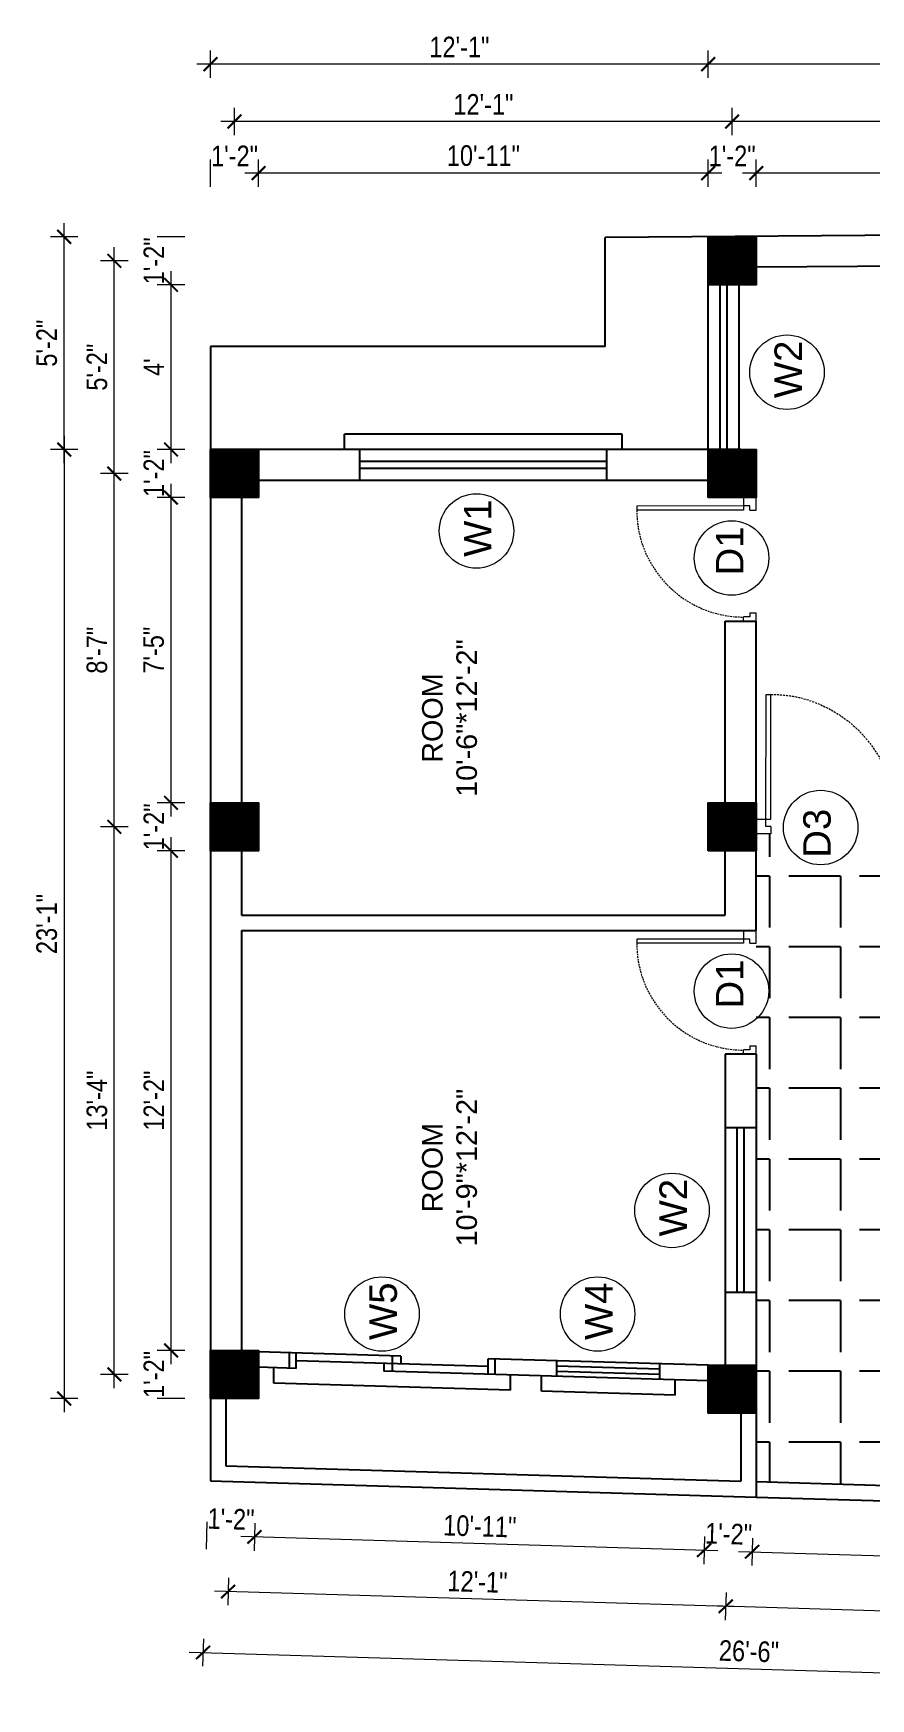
# Model space of a CAD drawing. Header units: inches. Extents: x -9985691 to 3643, y -3270716 to 4788.
# Drawn here: x -4968223.1 to -4967978.9, y -3263778.6 to -3263293.1 of the extents above; entities that cross this region are included whole.
import ezdxf

# ---------------------------------------------------------------- set-up
doc = ezdxf.new("R2010")
doc.units = ezdxf.units.IN
doc.header["$LTSCALE"] = 2
doc.header["$MEASUREMENT"] = 0
doc.header["$PDMODE"] = 34
doc.linetypes.add('HIDDEN', pattern=[0.375, 0.25, -0.125])
doc.layers.get('0').update_dxf_attribs({"linetype": 'CONTINUOUS'})
doc.layers.get('DEFPOINTS').update_dxf_attribs({"color": 141, "linetype": 'CONTINUOUS'})
doc.layers.add('A-Hatch', color=7, linetype='CONTINUOUS')
for name, color, linetype, lineweight in [('Annotate-Lite.w', 177, 'CONTINUOUS', 9), ('DIM 1-100', 4, 'CONTINUOUS', 13), ('Door-Window.w', 4, 'CONTINUOUS', 15), ('TEXT', 181, 'CONTINUOUS', 25)]:
    doc.layers.add(name, color=color, linetype=linetype, lineweight=lineweight)
doc.styles.add('arial.', font='arial.ttf')
doc.styles.add('gaurav', font='arial.ttf')
doc.styles.get("Standard").update_dxf_attribs({"font": 'ARIALN.TTF'})
doc.dimstyles.new('1 by 96', dxfattribs={"dimtxt": 6, "dimasz": 4, "dimexe": 4, "dimexo": 4, "dimgap": 2, "dimtad": 1, "dimdec": 0, "dimzin": 0, "dimdsep": 46, "dimlunit": 4, "dimtxsty": 'Standard', "dimblk": 'ARCHTICK', "dimcen": 0, "dimdle": 4, "dimadec": 0, "dimazin": 0, "dimtfac": 1, "dimtdec": 0, "dimtix": 1, "dimtofl": 0, "dimtmove": 1, "dimatfit": 3, "dimldrblk": 'ARCHTICK', "dimfxl": 4, "dimfxlon": 1, "dimtolj": 1, "dimtzin": 0, "dimlwd": -1, "dimlwe": -1, "dimarcsym": 0})

# ---------------------------------------------------------------- blocks, each defined once
blk = doc.blocks.new('3-0')
at = {"ltscale": 3}
for p, q in [((11063.05, 10097.68), (11065.97, 10099.9)), ((11065.25, 10097.81), (11066.71, 10098.92)), ((11065.97, 10099.9), (11066.71, 10098.92)), ((11063.05, 10097.68), (11064.53, 10095.73)), ((11065.99, 10096.84), (11064.53, 10095.73)), ((11065.99, 10096.84), (11065.25, 10097.81)), ((11085.5, 10074.13), (11110.32, 10092.96)), ((11086.24, 10073.15), (11111.05, 10091.97)), ((11111.05, 10091.97), (11110.32, 10092.96)), ((11086.24, 10073.15), (11085.5, 10074.13)), ((11084.04, 10073.02), (11082.57, 10071.91)), ((11082.57, 10071.91), (11084.79, 10068.98)), ((11084.04, 10073.02), (11084.78, 10072.04)), ((11084.78, 10072.04), (11086.24, 10073.15)), ((11084.79, 10068.98), (11087.72, 10071.2)), ((11087.72, 10071.2), (11086.24, 10073.15))]:
    blk.add_line(p, q, dxfattribs=at)
at = {"layer": 'Door-Window.w', "color": 9, "linetype": 'HIDDEN', "lineweight": 18}
blk.add_arc((11085.5, 10074.13), 31.16, 37.1906, 127.1465, dxfattribs=at)
blk = doc.blocks.new('*D880')
at = {"layer": 'DEFPOINTS', "color": 0, "ltscale": 0.5, "transparency": 16777216}
for p in [(-4968182.96, -3263677.12), (-4968171.43, -3263677.12), (-4968171.43, -3263691.12)]:
    blk.add_point(p, dxfattribs=at)
at = {"layer": 'DIM 1-100', "color": 0, "ltscale": 0.5, "transparency": 16777216}
for p, q in [((-4968178.96, -3263677.12), (-4968186.96, -3263677.12)), ((-4968178.96, -3263691.12), (-4968186.96, -3263691.12))]:
    blk.add_line(p, q, dxfattribs=at)
at = {"layer": 'DIM 1-100', "color": 0, "ltscale": 0.5, "transparency": 16777216, "insert": (-4968187.97, -3263684.12), "char_height": 6, "attachment_point": 5, "rotation": 90}
blk.add_mtext('\\A1;1\'-2"', dxfattribs=at)
blk = doc.blocks.new('_ArchTick')
at = {"color": 0, "linetype": 'ByBlock', "const_width": 0.15}
blk.add_lwpolyline([(-0.5, -0.5), (0.5, 0.5)], dxfattribs=at)
blk = doc.blocks.new('*D881')
at = {"layer": 'DEFPOINTS', "color": 0, "ltscale": 0.5, "transparency": 16777216}
for p in [(-4968182.96, -3263531.48), (-4968171.43, -3263531.48), (-4968171.43, -3263677.12)]:
    blk.add_point(p, dxfattribs=at)
at = {"layer": 'DIM 1-100', "color": 0, "ltscale": 0.5, "transparency": 16777216}
for p, q in [((-4968178.96, -3263531.48), (-4968186.96, -3263531.48)), ((-4968182.96, -3263681.12), (-4968182.96, -3263527.48)), ((-4968178.96, -3263677.12), (-4968186.96, -3263677.12))]:
    blk.add_line(p, q, dxfattribs=at)
at = {"layer": 'DIM 1-100', "color": 0, "ltscale": 0.5, "transparency": 16777216, "xscale": 4, "yscale": 4, "zscale": 4}
for p, rotation in [((-4968182.96, -3263531.48), 90), ((-4968182.96, -3263677.12), 270)]:
    blk.add_blockref('_ArchTick', p, dxfattribs=dict(at, rotation=rotation))
at = {"layer": 'DIM 1-100', "color": 0, "ltscale": 0.5, "transparency": 16777216, "insert": (-4968187.97, -3263604.3), "char_height": 6, "attachment_point": 5, "rotation": 90}
blk.add_mtext('\\A1;12\'-2"', dxfattribs=at)
blk = doc.blocks.new('*D882')
at = {"layer": 'DEFPOINTS', "color": 0, "ltscale": 0.5, "transparency": 16777216}
for p in [(-4968182.96, -3263517.48), (-4968171.43, -3263517.48), (-4968171.43, -3263531.48)]:
    blk.add_point(p, dxfattribs=at)
at = {"layer": 'DIM 1-100', "color": 0, "ltscale": 0.5, "transparency": 16777216}
for p, q in [((-4968178.96, -3263517.48), (-4968186.96, -3263517.48)), ((-4968178.96, -3263531.48), (-4968186.96, -3263531.48))]:
    blk.add_line(p, q, dxfattribs=at)
at = {"layer": 'DIM 1-100', "color": 0, "ltscale": 0.5, "transparency": 16777216, "insert": (-4968187.97, -3263524.48), "char_height": 6, "attachment_point": 5, "rotation": 90}
blk.add_mtext('\\A1;1\'-2"', dxfattribs=at)
blk = doc.blocks.new('*D883')
at = {"layer": 'DEFPOINTS', "color": 0, "ltscale": 0.5, "transparency": 16777216}
for p in [(-4968182.96, -3263428.48), (-4968171.43, -3263428.48), (-4968171.43, -3263517.48)]:
    blk.add_point(p, dxfattribs=at)
at = {"layer": 'DIM 1-100', "color": 0, "ltscale": 0.5, "transparency": 16777216}
for p, q in [((-4968182.96, -3263521.48), (-4968182.96, -3263424.48)), ((-4968178.96, -3263428.48), (-4968186.96, -3263428.48)), ((-4968178.96, -3263517.48), (-4968186.96, -3263517.48))]:
    blk.add_line(p, q, dxfattribs=at)
at = {"layer": 'DIM 1-100', "color": 0, "ltscale": 0.5, "transparency": 16777216, "xscale": 4, "yscale": 4, "zscale": 4}
for p, rotation in [((-4968182.96, -3263428.48), 90), ((-4968182.96, -3263517.48), 270)]:
    blk.add_blockref('_ArchTick', p, dxfattribs=dict(at, rotation=rotation))
at = {"layer": 'DIM 1-100', "color": 0, "ltscale": 0.5, "transparency": 16777216, "insert": (-4968188.01, -3263472.98), "char_height": 6, "attachment_point": 5, "rotation": 90}
blk.add_mtext('\\A1;7\'-5"', dxfattribs=at)
blk = doc.blocks.new('*D884')
at = {"layer": 'DEFPOINTS', "color": 0, "ltscale": 0.5, "transparency": 16777216}
for p in [(-4968182.96, -3263414.48), (-4968171.43, -3263414.48), (-4968171.43, -3263428.48)]:
    blk.add_point(p, dxfattribs=at)
at = {"layer": 'DIM 1-100', "color": 0, "ltscale": 0.5, "transparency": 16777216}
for p, q in [((-4968178.96, -3263414.48), (-4968186.96, -3263414.48)), ((-4968178.96, -3263428.48), (-4968186.96, -3263428.48))]:
    blk.add_line(p, q, dxfattribs=at)
at = {"layer": 'DIM 1-100', "color": 0, "ltscale": 0.5, "transparency": 16777216, "insert": (-4968187.97, -3263421.48), "char_height": 6, "attachment_point": 5, "rotation": 90}
blk.add_mtext('\\A1;1\'-2"', dxfattribs=at)
blk = doc.blocks.new('*D885')
at = {"layer": 'DEFPOINTS', "color": 0, "ltscale": 0.5, "transparency": 16777216}
for p in [(-4968182.96, -3263366.46), (-4968026.3, -3263366.46), (-4968171.43, -3263414.48)]:
    blk.add_point(p, dxfattribs=at)
at = {"layer": 'DIM 1-100', "color": 0, "ltscale": 0.5, "transparency": 16777216}
for p, q in [((-4968178.96, -3263366.46), (-4968186.96, -3263366.46)), ((-4968182.96, -3263418.48), (-4968182.96, -3263362.46)), ((-4968178.96, -3263414.48), (-4968186.96, -3263414.48))]:
    blk.add_line(p, q, dxfattribs=at)
at = {"layer": 'DIM 1-100', "color": 0, "ltscale": 0.5, "transparency": 16777216, "xscale": 4, "yscale": 4, "zscale": 4}
for p, rotation in [((-4968182.96, -3263366.46), 90), ((-4968182.96, -3263414.48), 270)]:
    blk.add_blockref('_ArchTick', p, dxfattribs=dict(at, rotation=rotation))
at = {"layer": 'DIM 1-100', "color": 0, "ltscale": 0.5, "transparency": 16777216, "insert": (-4968187.96, -3263390.47), "char_height": 6, "attachment_point": 5, "rotation": 90}
blk.add_mtext("\\A1;4'", dxfattribs=at)
blk = doc.blocks.new('*D886')
at = {"layer": 'DEFPOINTS', "color": 0, "ltscale": 0.5, "transparency": 16777216}
for p in [(-4968182.96, -3263352.46), (-4968026.3, -3263352.46), (-4968026.3, -3263366.46)]:
    blk.add_point(p, dxfattribs=at)
at = {"layer": 'DIM 1-100', "color": 0, "ltscale": 0.5, "transparency": 16777216}
for p, q in [((-4968178.96, -3263352.46), (-4968186.96, -3263352.46)), ((-4968178.96, -3263366.46), (-4968186.96, -3263366.46))]:
    blk.add_line(p, q, dxfattribs=at)
at = {"layer": 'DIM 1-100', "color": 0, "ltscale": 0.5, "transparency": 16777216, "insert": (-4968187.97, -3263359.46), "char_height": 6, "attachment_point": 5, "rotation": 90}
blk.add_mtext('\\A1;1\'-2"', dxfattribs=at)
blk = doc.blocks.new('*D887')
at = {"layer": 'DEFPOINTS', "color": 0, "ltscale": 0.5, "transparency": 16777216}
for p in [(-4968199.49, -3263524.48), (-4968164.43, -3263524.48), (-4968164.43, -3263684.12)]:
    blk.add_point(p, dxfattribs=at)
at = {"layer": 'DIM 1-100', "color": 0, "ltscale": 0.5, "transparency": 16777216}
for p, q in [((-4968199.49, -3263688.12), (-4968199.49, -3263520.48)), ((-4968195.49, -3263524.48), (-4968203.49, -3263524.48)), ((-4968195.49, -3263684.12), (-4968203.49, -3263684.12))]:
    blk.add_line(p, q, dxfattribs=at)
at = {"layer": 'DIM 1-100', "color": 0, "ltscale": 0.5, "transparency": 16777216, "xscale": 4, "yscale": 4, "zscale": 4}
for p, rotation in [((-4968199.49, -3263524.48), 90), ((-4968199.49, -3263684.12), 270)]:
    blk.add_blockref('_ArchTick', p, dxfattribs=dict(at, rotation=rotation))
at = {"layer": 'DIM 1-100', "color": 0, "ltscale": 0.5, "transparency": 16777216, "insert": (-4968204.55, -3263604.3), "char_height": 6, "attachment_point": 5, "rotation": 90}
blk.add_mtext('\\A1;13\'-4"', dxfattribs=at)
blk = doc.blocks.new('*D888')
at = {"layer": 'DEFPOINTS', "color": 0, "ltscale": 0.5, "transparency": 16777216}
for p in [(-4968199.49, -3263421.48), (-4968164.43, -3263421.48), (-4968164.43, -3263524.48)]:
    blk.add_point(p, dxfattribs=at)
at = {"layer": 'DIM 1-100', "color": 0, "ltscale": 0.5, "transparency": 16777216}
for p, q in [((-4968199.49, -3263528.48), (-4968199.49, -3263417.48)), ((-4968195.49, -3263421.48), (-4968203.49, -3263421.48)), ((-4968195.49, -3263524.48), (-4968203.49, -3263524.48))]:
    blk.add_line(p, q, dxfattribs=at)
at = {"layer": 'DIM 1-100', "color": 0, "ltscale": 0.5, "transparency": 16777216, "xscale": 4, "yscale": 4, "zscale": 4}
for p, rotation in [((-4968199.49, -3263421.48), 90), ((-4968199.49, -3263524.48), 270)]:
    blk.add_blockref('_ArchTick', p, dxfattribs=dict(at, rotation=rotation))
at = {"layer": 'DIM 1-100', "color": 0, "ltscale": 0.5, "transparency": 16777216, "insert": (-4968204.55, -3263472.98), "char_height": 6, "attachment_point": 5, "rotation": 90}
blk.add_mtext('\\A1;8\'-7"', dxfattribs=at)
blk = doc.blocks.new('*D889')
at = {"layer": 'DEFPOINTS', "color": 0, "ltscale": 0.5, "transparency": 16777216}
for p in [(-4968199.49, -3263359.46), (-4968019.3, -3263359.46), (-4968164.43, -3263421.48)]:
    blk.add_point(p, dxfattribs=at)
at = {"layer": 'DIM 1-100', "color": 0, "ltscale": 0.5, "transparency": 16777216}
for p, q in [((-4968199.49, -3263425.48), (-4968199.49, -3263355.46)), ((-4968195.49, -3263359.46), (-4968203.49, -3263359.46)), ((-4968195.49, -3263421.48), (-4968203.49, -3263421.48))]:
    blk.add_line(p, q, dxfattribs=at)
at = {"layer": 'DIM 1-100', "color": 0, "ltscale": 0.5, "transparency": 16777216, "xscale": 4, "yscale": 4, "zscale": 4}
for p, rotation in [((-4968199.49, -3263359.46), 90), ((-4968199.49, -3263421.48), 270)]:
    blk.add_blockref('_ArchTick', p, dxfattribs=dict(at, rotation=rotation))
at = {"layer": 'DIM 1-100', "color": 0, "ltscale": 0.5, "transparency": 16777216, "insert": (-4968204.55, -3263390.47), "char_height": 6, "attachment_point": 5, "rotation": 90}
blk.add_mtext('\\A1;5\'-2"', dxfattribs=at)
blk = doc.blocks.new('*D890')
at = {"layer": 'DEFPOINTS', "color": 0, "ltscale": 0.5, "transparency": 16777216}
for p in [(-4968171.43, -3263414.48), (-4968214.12, -3263691.12), (-4968171.43, -3263691.12)]:
    blk.add_point(p, dxfattribs=at)
at = {"layer": 'DIM 1-100', "color": 0, "ltscale": 0.5, "transparency": 16777216}
for p, q in [((-4968210.12, -3263414.48), (-4968218.12, -3263414.48)), ((-4968214.12, -3263410.48), (-4968214.12, -3263695.12)), ((-4968210.12, -3263691.12), (-4968218.12, -3263691.12))]:
    blk.add_line(p, q, dxfattribs=at)
at = {"layer": 'DIM 1-100', "color": 0, "ltscale": 0.5, "transparency": 16777216, "xscale": 4, "yscale": 4, "zscale": 4}
for p, rotation in [((-4968214.12, -3263414.48), 90), ((-4968214.12, -3263691.12), 270)]:
    blk.add_blockref('_ArchTick', p, dxfattribs=dict(at, rotation=rotation))
at = {"layer": 'DIM 1-100', "color": 0, "ltscale": 0.5, "transparency": 16777216, "insert": (-4968219.19, -3263552.8), "char_height": 6, "attachment_point": 5, "rotation": 90}
blk.add_mtext('\\A1;23\'-1"', dxfattribs=at)
blk = doc.blocks.new('*D891')
at = {"layer": 'DEFPOINTS', "color": 0, "ltscale": 0.5, "transparency": 16777216}
for p in [(-4968214.12, -3263352.46), (-4968026.3, -3263352.46), (-4968171.43, -3263414.48)]:
    blk.add_point(p, dxfattribs=at)
at = {"layer": 'DIM 1-100', "color": 0, "ltscale": 0.5, "transparency": 16777216}
for p, q in [((-4968214.12, -3263418.48), (-4968214.12, -3263348.46)), ((-4968210.12, -3263352.46), (-4968218.12, -3263352.46)), ((-4968210.12, -3263414.48), (-4968218.12, -3263414.48))]:
    blk.add_line(p, q, dxfattribs=at)
at = {"layer": 'DIM 1-100', "color": 0, "ltscale": 0.5, "transparency": 16777216, "xscale": 4, "yscale": 4, "zscale": 4}
for p, rotation in [((-4968214.12, -3263352.46), 90), ((-4968214.12, -3263414.48), 270)]:
    blk.add_blockref('_ArchTick', p, dxfattribs=dict(at, rotation=rotation))
at = {"layer": 'DIM 1-100', "color": 0, "ltscale": 0.5, "transparency": 16777216, "insert": (-4968219.19, -3263383.47), "char_height": 6, "attachment_point": 5, "rotation": 90}
blk.add_mtext('\\A1;5\'-2"', dxfattribs=at)
blk = doc.blocks.new('*D892')
at = {"layer": 'DEFPOINTS', "color": 0, "ltscale": 0.5, "transparency": 16777216}
for p in [(-4968026.3, -3263695.44), (-4968012.3, -3263695.86), (-4968027.49, -3263735.4)]:
    blk.add_point(p, dxfattribs=at)
at = {"layer": 'DIM 1-100', "color": 0, "ltscale": 0.5, "transparency": 16777216}
for p, q in [((-4968027.37, -3263731.4), (-4968027.61, -3263739.4)), ((-4968013.37, -3263731.82), (-4968013.61, -3263739.81))]:
    blk.add_line(p, q, dxfattribs=at)
at = {"layer": 'DIM 1-100', "color": 0, "ltscale": 0.5, "transparency": 16777216, "insert": (-4968020.34, -3263730.6), "char_height": 6, "attachment_point": 5, "rotation": 358.2969}
blk.add_mtext('\\A1;1\'-2"', dxfattribs=at)
blk = doc.blocks.new('*D893')
at = {"layer": 'DEFPOINTS', "color": 0, "ltscale": 0.5, "transparency": 16777216}
for p in [(-4968012.3, -3263695.86), (-4967867.3, -3263700.17), (-4967868.49, -3263740.13)]:
    blk.add_point(p, dxfattribs=at)
at = {"layer": 'DIM 1-100', "color": 0, "ltscale": 0.5, "transparency": 16777216}
for p, q in [((-4968013.37, -3263731.82), (-4968013.61, -3263739.81)), ((-4968017.48, -3263735.7), (-4967864.49, -3263740.24)), ((-4967868.37, -3263736.13), (-4967868.61, -3263744.12))]:
    blk.add_line(p, q, dxfattribs=at)
at = {"layer": 'DIM 1-100', "color": 0, "ltscale": 0.5, "transparency": 16777216, "xscale": 4, "yscale": 4, "zscale": 4}
for p, rotation in [((-4968013.49, -3263735.81), 178.2968649636043), ((-4967868.49, -3263740.13), 358.2968649636043)]:
    blk.add_blockref('_ArchTick', p, dxfattribs=dict(at, rotation=rotation))
at = {"layer": 'DIM 1-100', "color": 0, "ltscale": 0.5, "transparency": 16777216, "insert": (-4967940.84, -3263732.96), "char_height": 6, "attachment_point": 5, "rotation": 358.2969}
blk.add_mtext('\\A1;12\'-1"', dxfattribs=at)
blk = doc.blocks.new('*D895')
at = {"layer": 'DEFPOINTS', "color": 0, "ltscale": 0.5, "transparency": 16777216}
for p in [(-4968157.43, -3263691.12), (-4968026.3, -3263695.44), (-4968158.63, -3263731.5)]:
    blk.add_point(p, dxfattribs=at)
at = {"layer": 'DIM 1-100', "color": 0, "ltscale": 0.5, "transparency": 16777216}
for p, q in [((-4968158.51, -3263727.5), (-4968158.74, -3263735.5)), ((-4968023.49, -3263735.52), (-4968162.62, -3263731.38)), ((-4968027.37, -3263731.4), (-4968027.61, -3263739.4))]:
    blk.add_line(p, q, dxfattribs=at)
at = {"layer": 'DIM 1-100', "color": 0, "ltscale": 0.5, "transparency": 16777216, "xscale": 4, "yscale": 4, "zscale": 4}
for p, rotation in [((-4968158.63, -3263731.5), 178.2968649636043), ((-4968027.49, -3263735.4), 358.2968649636043)]:
    blk.add_blockref('_ArchTick', p, dxfattribs=dict(at, rotation=rotation))
at = {"layer": 'DIM 1-100', "color": 0, "ltscale": 0.5, "transparency": 16777216, "insert": (-4968092.91, -3263728.39), "char_height": 6, "attachment_point": 5, "rotation": 358.2969}
blk.add_mtext('\\A1;10\'-11"', dxfattribs=at)
blk = doc.blocks.new('*D896')
at = {"layer": 'DEFPOINTS', "color": 0, "ltscale": 0.5, "transparency": 16777216}
for p in [(-4968171.43, -3263691.12), (-4968157.43, -3263691.12), (-4968172.61, -3263731.08)]:
    blk.add_point(p, dxfattribs=at)
at = {"layer": 'DIM 1-100', "color": 0, "ltscale": 0.5, "transparency": 16777216}
for p, q in [((-4968172.49, -3263727.08), (-4968172.73, -3263735.08)), ((-4968158.51, -3263727.5), (-4968158.74, -3263735.5))]:
    blk.add_line(p, q, dxfattribs=at)
at = {"layer": 'DIM 1-100', "color": 0, "ltscale": 0.5, "transparency": 16777216, "insert": (-4968165.47, -3263726.28), "char_height": 6, "attachment_point": 5, "rotation": 358.2969}
blk.add_mtext('\\A1;1\'-2"', dxfattribs=at)
blk = doc.blocks.new('*D897')
at = {"layer": 'DEFPOINTS', "color": 0, "ltscale": 0.5, "transparency": 16777216}
for p in [(-4968019.3, -3263688.44), (-4967860.3, -3263693.17), (-4968021.18, -3263751.72)]:
    blk.add_point(p, dxfattribs=at)
at = {"layer": 'DIM 1-100', "color": 0, "ltscale": 0.5, "transparency": 16777216}
for p, q in [((-4968021.06, -3263747.73), (-4968021.3, -3263755.72)), ((-4967858.18, -3263756.57), (-4968025.18, -3263751.6)), ((-4967862.06, -3263752.45), (-4967862.3, -3263760.45))]:
    blk.add_line(p, q, dxfattribs=at)
at = {"layer": 'DIM 1-100', "color": 0, "ltscale": 0.5, "transparency": 16777216, "xscale": 4, "yscale": 4, "zscale": 4}
for p, rotation in [((-4968021.18, -3263751.72), 178.2968649667786), ((-4967862.18, -3263756.45), 358.2968649667786)]:
    blk.add_blockref('_ArchTick', p, dxfattribs=dict(at, rotation=rotation))
at = {"layer": 'DIM 1-100', "color": 0, "ltscale": 0.5, "transparency": 16777216, "insert": (-4967941.53, -3263749.03), "char_height": 6, "attachment_point": 5, "rotation": 358.2969}
blk.add_mtext('\\A1;13\'-3"', dxfattribs=at)
blk = doc.blocks.new('*D898')
at = {"layer": 'DEFPOINTS', "color": 0, "ltscale": 0.5, "transparency": 16777216}
for p in [(-4968164.43, -3263684.12), (-4968019.3, -3263688.44), (-4968166.31, -3263747.41)]:
    blk.add_point(p, dxfattribs=at)
at = {"layer": 'DIM 1-100', "color": 0, "ltscale": 0.5, "transparency": 16777216}
for p, q in [((-4968166.19, -3263743.41), (-4968166.43, -3263751.41)), ((-4968017.18, -3263751.84), (-4968170.31, -3263747.29)), ((-4968021.06, -3263747.73), (-4968021.3, -3263755.72))]:
    blk.add_line(p, q, dxfattribs=at)
at = {"layer": 'DIM 1-100', "color": 0, "ltscale": 0.5, "transparency": 16777216, "xscale": 4, "yscale": 4, "zscale": 4}
for p, rotation in [((-4968166.31, -3263747.41), 178.2968649636043), ((-4968021.18, -3263751.72), 358.2968649636043)]:
    blk.add_blockref('_ArchTick', p, dxfattribs=dict(at, rotation=rotation))
at = {"layer": 'DIM 1-100', "color": 0, "ltscale": 0.5, "transparency": 16777216, "insert": (-4968093.59, -3263744.56), "char_height": 6, "attachment_point": 5, "rotation": 358.2969}
blk.add_mtext('\\A1;12\'-1"', dxfattribs=at)
blk = doc.blocks.new('*D899')
at = {"layer": 'DEFPOINTS', "color": 0, "ltscale": 0.5, "transparency": 16777216}
for p in [(-4968171.43, -3263691.12), (-4967853.3, -3263700.58), (-4967855.5, -3263774.65)]:
    blk.add_point(p, dxfattribs=at)
at = {"layer": 'DIM 1-100', "color": 0, "ltscale": 0.5, "transparency": 16777216}
for p, q in [((-4968173.51, -3263761.19), (-4968173.75, -3263769.19)), ((-4968177.63, -3263765.07), (-4967851.5, -3263774.77)), ((-4967855.38, -3263770.65), (-4967855.62, -3263778.65))]:
    blk.add_line(p, q, dxfattribs=at)
at = {"layer": 'DIM 1-100', "color": 0, "ltscale": 0.5, "transparency": 16777216, "xscale": 4, "yscale": 4, "zscale": 4}
for p, rotation in [((-4968173.63, -3263765.19), 178.2968649667986), ((-4967855.5, -3263774.65), 358.2968649667986)]:
    blk.add_blockref('_ArchTick', p, dxfattribs=dict(at, rotation=rotation))
at = {"layer": 'DIM 1-100', "color": 0, "ltscale": 0.5, "transparency": 16777216, "insert": (-4968014.41, -3263764.86), "char_height": 6, "attachment_point": 5, "rotation": 358.2969}
blk.add_mtext('\\A1;26\'-6"', dxfattribs=at)
blk = doc.blocks.new('*D909')
at = {"layer": 'DEFPOINTS', "color": 0, "ltscale": 0.5, "transparency": 16777216}
for p in [(-4968012.3, -3263333.89), (-4967867.3, -3263351.23), (-4968012.3, -3263352.46)]:
    blk.add_point(p, dxfattribs=at)
at = {"layer": 'DIM 1-100', "color": 0, "ltscale": 0.5, "transparency": 16777216}
for p, q in [((-4968012.3, -3263337.89), (-4968012.3, -3263329.89)), ((-4967867.3, -3263337.89), (-4967867.3, -3263329.89)), ((-4967863.3, -3263333.89), (-4968016.3, -3263333.89))]:
    blk.add_line(p, q, dxfattribs=at)
at = {"layer": 'DIM 1-100', "color": 0, "ltscale": 0.5, "transparency": 16777216, "xscale": 4, "yscale": 4, "zscale": 4, "rotation": 180}
blk.add_blockref('_ArchTick', (-4968012.3, -3263333.89), dxfattribs=at)
at = {"layer": 'DIM 1-100', "color": 0, "ltscale": 0.5, "transparency": 16777216, "xscale": 4, "yscale": 4, "zscale": 4}
blk.add_blockref('_ArchTick', (-4967867.3, -3263333.89), dxfattribs=at)
at = {"layer": 'DIM 1-100', "color": 0, "ltscale": 0.5, "transparency": 16777216, "insert": (-4967939.8, -3263328.87), "char_height": 6, "attachment_point": 5}
blk.add_mtext('\\A1;12\'-1"', dxfattribs=at)
blk = doc.blocks.new('*D910')
at = {"layer": 'DEFPOINTS', "color": 0, "ltscale": 0.5, "transparency": 16777216}
for p in [(-4968026.3, -3263333.89), (-4968026.3, -3263352.46), (-4968012.3, -3263352.46)]:
    blk.add_point(p, dxfattribs=at)
at = {"layer": 'DIM 1-100', "color": 0, "ltscale": 0.5, "transparency": 16777216}
for p, q in [((-4968026.3, -3263337.89), (-4968026.3, -3263329.89)), ((-4968012.3, -3263337.89), (-4968012.3, -3263329.89))]:
    blk.add_line(p, q, dxfattribs=at)
at = {"layer": 'DIM 1-100', "color": 0, "ltscale": 0.5, "transparency": 16777216, "insert": (-4968019.3, -3263328.87), "char_height": 6, "attachment_point": 5}
blk.add_mtext('\\A1;1\'-2"', dxfattribs=at)
blk = doc.blocks.new('*D911')
at = {"layer": 'DEFPOINTS', "color": 0, "ltscale": 0.5, "transparency": 16777216}
for p in [(-4968157.43, -3263333.89), (-4968026.3, -3263352.46), (-4968157.43, -3263414.48)]:
    blk.add_point(p, dxfattribs=at)
at = {"layer": 'DIM 1-100', "color": 0, "ltscale": 0.5, "transparency": 16777216}
for p, q in [((-4968157.43, -3263337.89), (-4968157.43, -3263329.89)), ((-4968026.3, -3263337.89), (-4968026.3, -3263329.89)), ((-4968022.3, -3263333.89), (-4968161.43, -3263333.89))]:
    blk.add_line(p, q, dxfattribs=at)
at = {"layer": 'DIM 1-100', "color": 0, "ltscale": 0.5, "transparency": 16777216, "xscale": 4, "yscale": 4, "zscale": 4, "rotation": 180}
blk.add_blockref('_ArchTick', (-4968157.43, -3263333.89), dxfattribs=at)
at = {"layer": 'DIM 1-100', "color": 0, "ltscale": 0.5, "transparency": 16777216, "xscale": 4, "yscale": 4, "zscale": 4}
blk.add_blockref('_ArchTick', (-4968026.3, -3263333.89), dxfattribs=at)
at = {"layer": 'DIM 1-100', "color": 0, "ltscale": 0.5, "transparency": 16777216, "insert": (-4968091.86, -3263328.82), "char_height": 6, "attachment_point": 5}
blk.add_mtext('\\A1;10\'-11"', dxfattribs=at)
blk = doc.blocks.new('*D912')
at = {"layer": 'DEFPOINTS', "color": 0, "ltscale": 0.5, "transparency": 16777216}
for p in [(-4968171.43, -3263333.89), (-4968171.43, -3263414.48), (-4968157.43, -3263414.48)]:
    blk.add_point(p, dxfattribs=at)
at = {"layer": 'DIM 1-100', "color": 0, "ltscale": 0.5, "transparency": 16777216}
for p, q in [((-4968171.43, -3263337.89), (-4968171.43, -3263329.89)), ((-4968157.43, -3263337.89), (-4968157.43, -3263329.89))]:
    blk.add_line(p, q, dxfattribs=at)
at = {"layer": 'DIM 1-100', "color": 0, "ltscale": 0.5, "transparency": 16777216, "insert": (-4968164.43, -3263328.87), "char_height": 6, "attachment_point": 5}
blk.add_mtext('\\A1;1\'-2"', dxfattribs=at)
blk = doc.blocks.new('*D913')
at = {"layer": 'DEFPOINTS', "color": 0, "ltscale": 0.5, "transparency": 16777216}
for p in [(-4968019.3, -3263318.86), (-4968019.3, -3263359.46), (-4967860.3, -3263358.23)]:
    blk.add_point(p, dxfattribs=at)
at = {"layer": 'DIM 1-100', "color": 0, "ltscale": 0.5, "transparency": 16777216}
for p, q in [((-4968019.3, -3263322.86), (-4968019.3, -3263314.86)), ((-4967860.3, -3263322.86), (-4967860.3, -3263314.86)), ((-4967856.3, -3263318.86), (-4968023.3, -3263318.86))]:
    blk.add_line(p, q, dxfattribs=at)
at = {"layer": 'DIM 1-100', "color": 0, "ltscale": 0.5, "transparency": 16777216, "xscale": 4, "yscale": 4, "zscale": 4, "rotation": 180}
blk.add_blockref('_ArchTick', (-4968019.3, -3263318.86), dxfattribs=at)
at = {"layer": 'DIM 1-100', "color": 0, "ltscale": 0.5, "transparency": 16777216, "xscale": 4, "yscale": 4, "zscale": 4}
blk.add_blockref('_ArchTick', (-4967860.3, -3263318.86), dxfattribs=at)
at = {"layer": 'DIM 1-100', "color": 0, "ltscale": 0.5, "transparency": 16777216, "insert": (-4967939.8, -3263313.79), "char_height": 6, "attachment_point": 5}
blk.add_mtext('\\A1;13\'-3"', dxfattribs=at)
blk = doc.blocks.new('*D914')
at = {"layer": 'DEFPOINTS', "color": 0, "ltscale": 0.5, "transparency": 16777216}
for p in [(-4968164.43, -3263318.86), (-4968019.3, -3263359.46), (-4968164.43, -3263421.48)]:
    blk.add_point(p, dxfattribs=at)
at = {"layer": 'DIM 1-100', "color": 0, "ltscale": 0.5, "transparency": 16777216}
for p, q in [((-4968164.43, -3263322.86), (-4968164.43, -3263314.86)), ((-4968019.3, -3263322.86), (-4968019.3, -3263314.86)), ((-4968015.3, -3263318.86), (-4968168.43, -3263318.86))]:
    blk.add_line(p, q, dxfattribs=at)
at = {"layer": 'DIM 1-100', "color": 0, "ltscale": 0.5, "transparency": 16777216, "xscale": 4, "yscale": 4, "zscale": 4, "rotation": 180}
blk.add_blockref('_ArchTick', (-4968164.43, -3263318.86), dxfattribs=at)
at = {"layer": 'DIM 1-100', "color": 0, "ltscale": 0.5, "transparency": 16777216, "xscale": 4, "yscale": 4, "zscale": 4}
blk.add_blockref('_ArchTick', (-4968019.3, -3263318.86), dxfattribs=at)
at = {"layer": 'DIM 1-100', "color": 0, "ltscale": 0.5, "transparency": 16777216, "insert": (-4968091.86, -3263313.85), "char_height": 6, "attachment_point": 5}
blk.add_mtext('\\A1;12\'-1"', dxfattribs=at)
blk = doc.blocks.new('*D915')
at = {"layer": 'DEFPOINTS', "color": 0, "ltscale": 0.5, "transparency": 16777216}
for p in [(-4968026.3, -3263302.13), (-4967853.3, -3263351.13), (-4968026.3, -3263352.46)]:
    blk.add_point(p, dxfattribs=at)
at = {"layer": 'DIM 1-100', "color": 0, "ltscale": 0.5, "transparency": 16777216}
for p, q in [((-4968026.3, -3263306.13), (-4968026.3, -3263298.13)), ((-4967853.3, -3263306.13), (-4967853.3, -3263298.13)), ((-4967849.3, -3263302.13), (-4968030.3, -3263302.13))]:
    blk.add_line(p, q, dxfattribs=at)
at = {"layer": 'DIM 1-100', "color": 0, "ltscale": 0.5, "transparency": 16777216, "xscale": 4, "yscale": 4, "zscale": 4, "rotation": 180}
blk.add_blockref('_ArchTick', (-4968026.3, -3263302.13), dxfattribs=at)
at = {"layer": 'DIM 1-100', "color": 0, "ltscale": 0.5, "transparency": 16777216, "xscale": 4, "yscale": 4, "zscale": 4}
blk.add_blockref('_ArchTick', (-4967853.3, -3263302.13), dxfattribs=at)
at = {"layer": 'DIM 1-100', "color": 0, "ltscale": 0.5, "transparency": 16777216, "insert": (-4967939.8, -3263297.07), "char_height": 6, "attachment_point": 5}
blk.add_mtext('\\A1;14\'-5"', dxfattribs=at)
blk = doc.blocks.new('*D916')
at = {"layer": 'DEFPOINTS', "color": 0, "ltscale": 0.5, "transparency": 16777216}
for p in [(-4968171.43, -3263302.13), (-4968026.3, -3263352.46), (-4968171.43, -3263414.48)]:
    blk.add_point(p, dxfattribs=at)
at = {"layer": 'DIM 1-100', "color": 0, "ltscale": 0.5, "transparency": 16777216}
for p, q in [((-4968171.43, -3263306.13), (-4968171.43, -3263298.13)), ((-4968026.3, -3263306.13), (-4968026.3, -3263298.13)), ((-4968022.3, -3263302.13), (-4968175.43, -3263302.13))]:
    blk.add_line(p, q, dxfattribs=at)
at = {"layer": 'DIM 1-100', "color": 0, "ltscale": 0.5, "transparency": 16777216, "xscale": 4, "yscale": 4, "zscale": 4, "rotation": 180}
blk.add_blockref('_ArchTick', (-4968171.43, -3263302.13), dxfattribs=at)
at = {"layer": 'DIM 1-100', "color": 0, "ltscale": 0.5, "transparency": 16777216, "xscale": 4, "yscale": 4, "zscale": 4}
blk.add_blockref('_ArchTick', (-4968026.3, -3263302.13), dxfattribs=at)
at = {"layer": 'DIM 1-100', "color": 0, "ltscale": 0.5, "transparency": 16777216, "insert": (-4968098.86, -3263297.12), "char_height": 6, "attachment_point": 5}
blk.add_mtext('\\A1;12\'-1"', dxfattribs=at)

msp = doc.modelspace()

# ---------------------------------------------------------------- hatches: boundary and pattern name
at = {"layer": 'A-Hatch', "ltscale": 0.5}
h = msp.add_hatch(dxfattribs=at)
h.set_pattern_fill('ANSI31', color=256, angle=90)
h.set_pattern_definition([(135, (-8232697.6284, 1711742.4188), (-0.0883883476483, -0.0883883476483), [])])
h.paths.add_polyline_path([(-4968026.3, -3263352.46), (-4968026.3, -3263366.46), (-4968012.3, -3263366.46), (-4968012.3, -3263352.46)])
h = msp.add_hatch(dxfattribs=at)
h.set_pattern_fill('ANSI31', color=256, angle=90)
h.set_pattern_definition([(135, (-8232842.75536, 1711680.39295), (-0.0883883476483, -0.0883883476483), [])])
h.paths.add_polyline_path([(-4968171.43, -3263414.48), (-4968171.43, -3263428.48), (-4968157.43, -3263428.48), (-4968157.43, -3263414.48)])
h = msp.add_hatch(dxfattribs=at)
h.set_pattern_fill('ANSI31', color=256, angle=90)
h.set_pattern_definition([(135, (-8232697.6284, 1711680.39295), (-0.0883883476483, -0.0883883476483), [])])
h.paths.add_polyline_path([(-4968026.3, -3263414.48), (-4968026.3, -3263428.48), (-4968012.3, -3263428.48), (-4968012.3, -3263414.48)])
h = msp.add_hatch(dxfattribs=at)
h.set_pattern_fill('ANSI31', color=256, angle=90)
h.set_pattern_definition([(135, (-8232842.75536, 1711577.39295), (-0.0883883476483, -0.0883883476483), [])])
h.paths.add_polyline_path([(-4968171.43, -3263517.48), (-4968171.43, -3263531.48), (-4968157.43, -3263531.48), (-4968157.43, -3263517.48)])
h = msp.add_hatch(dxfattribs=at)
h.set_pattern_fill('ANSI31', color=256, angle=90)
h.set_pattern_definition([(135, (-8232697.6284, 1711577.39295), (-0.0883883476483, -0.0883883476483), [])])
h.paths.add_polyline_path([(-4968026.3, -3263517.48), (-4968026.3, -3263531.48), (-4968012.3, -3263531.48), (-4968012.3, -3263517.48)])
h = msp.add_hatch(dxfattribs=at)
h.set_pattern_fill('ANGLE', color=256, scale=75, angle=180)
h.set_pattern_definition([(180, (-8232842.755, 1710303.66), (-3e-15, -20.625), [15, -5.625]), (270, (-8232842.755, 1710303.66), (20.625, -4e-15), [15, -5.625])])
h.paths.add_polyline_path([(-4967970.3, -3263526.48), (-4967982.77, -3263526.48, -0.366211), (-4967993.48, -3263535.53, -0.366589), (-4968004.19, -3263526.46), (-4968008.01, -3263526.46), (-4968008.01, -3263526.49), (-4968012.3, -3263526.48), (-4968012.3, -3263531.48), (-4968012.3, -3263559.23), (-4968012.3, -3263681.44), (-4968012.3, -3263695.44), (-4968012.3, -3263715.36), (-4967857.8, -3263719.96), (-4967857.8, -3263700.17), (-4967867.3, -3263700.17), (-4967867.3, -3263686.17), (-4967857.8, -3263686.17), (-4967857.8, -3263531.48), (-4967867.3, -3263531.48), (-4967867.3, -3263526.48)])
h.paths.add_polyline_path([(-4967923.77, -3263647.12), (-4967923.77, -3263604.07), (-4967946.23, -3263604.07), (-4967946.23, -3263647.12)], flags=24)
h = msp.add_hatch(dxfattribs=at)
h.set_pattern_fill('ANSI31', color=256, angle=90)
h.set_pattern_definition([(135, (-8232842.75536, 1711417.75278), (-0.0883883476483, -0.0883883476483), [])])
h.paths.add_polyline_path([(-4968171.43, -3263677.12), (-4968171.43, -3263691.12), (-4968157.43, -3263691.12), (-4968157.43, -3263677.12)])
h = msp.add_hatch(dxfattribs=at)
h.set_pattern_fill('ANSI31', color=256, angle=90)
h.set_pattern_definition([(135, (-8232697.6284, 1711413.43757), (-0.0883883476483, -0.0883883476483), [])])
h.paths.add_polyline_path([(-4968026.3, -3263681.44), (-4968026.3, -3263695.44), (-4968012.3, -3263695.44), (-4968012.3, -3263681.44)])

# ---------------------------------------------------------------- linework, layer by layer
at = {"ltscale": 0.5}
for p, q in [((-4967853.3, -3263351.13), (-4968056.3, -3263352.69)), ((-4968056.3, -3263384.48), (-4968056.3, -3263352.69)), ((-4967867.3, -3263360.23), (-4968012.3, -3263361.35)), ((-4968026.3, -3263414.48), (-4968026.3, -3263366.35)), ((-4968022.8, -3263414.48), (-4968022.8, -3263366.46)), ((-4968020.8, -3263414.48), (-4968020.8, -3263366.46)), ((-4968017.3, -3263414.48), (-4968017.3, -3263366.46)), ((-4968171.43, -3263384.48), (-4968171.43, -3263691.12)), ((-4968056.3, -3263384.48), (-4968171.43, -3263384.48)), ((-4968051.36, -3263409.98), (-4968132.36, -3263409.98)), ((-4968132.36, -3263414.48), (-4968132.36, -3263409.98)), ((-4968051.36, -3263414.48), (-4968051.36, -3263409.98)), ((-4968016.8, -3263414.48), (-4968171.43, -3263414.48)), ((-4968127.86, -3263423.48), (-4968127.86, -3263414.48)), ((-4968055.86, -3263423.48), (-4968055.86, -3263414.48)), ((-4968055.86, -3263417.98), (-4968127.86, -3263417.98)), ((-4968055.86, -3263419.98), (-4968127.86, -3263419.98)), ((-4968026.3, -3263423.48), (-4968157.43, -3263423.48)), ((-4968162.43, -3263428.48), (-4968162.43, -3263517.48)), ((-4968021.3, -3263517.48), (-4968021.3, -3263464.48)), ((-4968021.3, -3263464.48), (-4968012.3, -3263464.48)), ((-4968012.3, -3263554.73), (-4968012.3, -3263464.48)), ((-4968162.43, -3263531.48), (-4968162.43, -3263550.23)), ((-4968021.3, -3263550.23), (-4968021.3, -3263531.48)), ((-4968162.43, -3263550.23), (-4968021.3, -3263550.23)), ((-4968162.43, -3263554.73), (-4968162.43, -3263677.12)), ((-4968162.43, -3263554.73), (-4968012.3, -3263554.73)), ((-4968021.3, -3263590.73), (-4968021.3, -3263681.44)), ((-4968012.3, -3263590.73), (-4968021.3, -3263590.73)), ((-4968012.3, -3263590.73), (-4968012.3, -3263681.44)), ((-4968021.3, -3263612.09), (-4968012.3, -3263612.09)), ((-4968017.8, -3263660.09), (-4968017.8, -3263612.09)), ((-4968015.8, -3263660.09), (-4968015.8, -3263612.09)), ((-4968021.3, -3263660.09), (-4968012.3, -3263660.09)), ((-4968115.93, -3263678.77), (-4968157.43, -3263677.54)), ((-4968146.43, -3263682.37), (-4968157.43, -3263682.04)), ((-4968152.93, -3263686.68), (-4968152.93, -3263682.18)), ((-4968148.43, -3263682.31), (-4968148.43, -3263677.81)), ((-4968146.43, -3263682.37), (-4968146.43, -3263677.87)), ((-4968090.43, -3263681.78), (-4968146.43, -3263680.12)), ((-4968120.93, -3263680.88), (-4968120.93, -3263683.13)), ((-4968118.43, -3263678.7), (-4968118.43, -3263683.2)), ((-4968115.93, -3263678.77), (-4968115.93, -3263681.03)), ((-4968026.3, -3263681.44), (-4968090.43, -3263679.53)), ((-4968090.43, -3263684.03), (-4968090.43, -3263679.53)), ((-4968088.43, -3263684.09), (-4968088.43, -3263679.59)), ((-4968070.43, -3263684.63), (-4968070.43, -3263680.13)), ((-4968070.43, -3263681.63), (-4968040.43, -3263682.52)), ((-4968040.43, -3263685.52), (-4968040.43, -3263681.02)), ((-4968083.93, -3263688.73), (-4968152.93, -3263686.68)), ((-4968026.3, -3263685.94), (-4968120.93, -3263683.13)), ((-4968083.93, -3263688.73), (-4968083.93, -3263684.23)), ((-4968074.93, -3263689), (-4968074.93, -3263684.5)), ((-4968070.43, -3263683.13), (-4968040.43, -3263684.02)), ((-4968035.93, -3263690.16), (-4968035.93, -3263685.66)), ((-4968171.43, -3263691.12), (-4968171.43, -3263715.13)), ((-4968166.93, -3263691.12), (-4968166.93, -3263710.77)), ((-4968035.93, -3263690.16), (-4968074.93, -3263689)), ((-4968016.8, -3263695.44), (-4968016.8, -3263715.23)), ((-4968012.3, -3263695.44), (-4968012.3, -3263719.87)), ((-4968166.93, -3263710.77), (-4968016.8, -3263715.23)), ((-4968171.43, -3263715.13), (-4968012.3, -3263719.87)), ((-4968012.3, -3263715.36), (-4967857.8, -3263719.96)), ((-4968012.3, -3263719.87), (-4967853.3, -3263724.59))]:
    msp.add_line(p, q, dxfattribs=at)
for points in [[(-4968026.3, -3263366.46), (-4968026.3, -3263352.46), (-4968012.3, -3263352.46), (-4968012.3, -3263366.46)], [(-4968171.43, -3263428.48), (-4968171.43, -3263414.48), (-4968157.43, -3263414.48), (-4968157.43, -3263428.48)], [(-4968026.3, -3263428.48), (-4968026.3, -3263414.48), (-4968012.3, -3263414.48), (-4968012.3, -3263428.48)], [(-4968171.43, -3263531.48), (-4968171.43, -3263517.48), (-4968157.43, -3263517.48), (-4968157.43, -3263531.48)], [(-4968026.3, -3263531.48), (-4968026.3, -3263517.48), (-4968012.3, -3263517.48), (-4968012.3, -3263531.48)], [(-4968171.43, -3263691.12), (-4968171.43, -3263677.12), (-4968157.43, -3263677.12), (-4968157.43, -3263691.12)], [(-4968026.3, -3263695.44), (-4968026.3, -3263681.44), (-4968012.3, -3263681.44), (-4968012.3, -3263695.44)]]:
    msp.add_lwpolyline(points, close=True, dxfattribs=at)
at = {"layer": 'Annotate-Lite.w', "ltscale": 0.005}
for centre in [(-4968003.31, -3263391.94), (-4968093.87, -3263438.22), (-4968019.48, -3263446.11), (-4967993.48, -3263524.68), (-4968019.48, -3263572.36), (-4968036.85, -3263636.32), (-4968121.43, -3263666.52), (-4968058.55, -3263666.52)]:
    msp.add_circle(centre, 10.86, dxfattribs=at)

# ---------------------------------------------------------------- block references
at = {"layer": 'Door-Window.w', "linetype": 'ByBlock'}
for p, xscale, yscale, zscale, rotation in [((-4953099.45, -3262097.99), 0.9997907823099139, 0.9997907820742985, 0.9997907822730241, 142.8475757040901), ((-4969564.54, -3280924.8), -1.166422579283982, 1.166422579009098, 1.166422579240944, 307.1524242973994), ((-4953099.45, -3262224.24), 0.9997907823099139, 0.9997907820742985, 0.9997907822730241, 142.8475757040901)]:
    msp.add_blockref('3-0', p, dxfattribs=dict(at, xscale=xscale, yscale=yscale, zscale=zscale, rotation=rotation))

# ---------------------------------------------------------------- texts
at = {"layer": 'Annotate-Lite.w', "ltscale": 0.005, "char_height": 8, "style": 'gaurav'}
for s, insert, attachment_point, rotation in [('W2', (-4968006.96, -3263399.48), 1, 90), ('W1', (-4968097.52, -3263445.76), 1, 90), ('D1', (-4968024.03, -3263451.2), 1, 90.0382), ('D3', (-4967998.57, -3263519.21), 3, 90), ('D1', (-4968024.03, -3263577.45), 1, 90.0382), ('W2', (-4968040.5, -3263643.87), 1, 90), ('W5', (-4968125.08, -3263674.07), 1, 90), ('W4', (-4968062.2, -3263674.07), 1, 90)]:
    msp.add_mtext_dynamic_manual_height_columns(s, width=8, gutter_width=100, heights=[0], dxfattribs=dict(at, insert=insert, attachment_point=attachment_point, rotation=rotation))
at = {"layer": 'TEXT', "lineweight": -2, "char_height": 6, "attachment_point": 5, "rotation": 90, "style": 'arial.'}
for s, insert in [('ROOM\\P10\'-6"*12\'-2"', (-4968101.7, -3263492.76)), ('ROOM\\P10\'-9"*12\'-2"', (-4968101.7, -3263623.81))]:
    msp.add_mtext_dynamic_manual_height_columns(s, width=45.7314, gutter_width=30, heights=[0], dxfattribs=dict(at, insert=insert))

# ---------------------------------------------------------------- dimensions: what is measured, and where the dimension line sits
at = {"layer": 'DIM 1-100', "ltscale": 0.5}
for base, p1, p2, angle, picture, middle in [((-4968171.43, -3263302.13), (-4968026.3, -3263352.46), (-4968171.43, -3263414.48), 180, '*D916', (-4968098.86, -3263297.12)), ((-4968026.3, -3263302.13), (-4967853.3, -3263351.13), (-4968026.3, -3263352.46), 180, '*D915', (-4967939.8, -3263297.07)), ((-4968164.43, -3263318.86), (-4968019.3, -3263359.46), (-4968164.43, -3263421.48), 180, '*D914', (-4968091.86, -3263313.85)), ((-4968019.3, -3263318.86), (-4967860.3, -3263358.23), (-4968019.3, -3263359.46), 180, '*D913', (-4967939.8, -3263313.79)), ((-4968171.43, -3263333.89), (-4968157.43, -3263414.48), (-4968171.43, -3263414.48), 180, '*D912', (-4968164.43, -3263328.87)), ((-4968157.43, -3263333.89), (-4968026.3, -3263352.46), (-4968157.43, -3263414.48), 180, '*D911', (-4968091.86, -3263328.82)), ((-4968026.3, -3263333.89), (-4968012.3, -3263352.46), (-4968026.3, -3263352.46), 180, '*D910', (-4968019.3, -3263328.87)), ((-4968012.3, -3263333.89), (-4967867.3, -3263351.23), (-4968012.3, -3263352.46), 180, '*D909', (-4967939.8, -3263328.87)), ((-4968214.12, -3263352.46), (-4968171.43, -3263414.48), (-4968026.3, -3263352.46), 90, '*D891', (-4968219.19, -3263383.47)), ((-4968182.96, -3263352.46), (-4968026.3, -3263366.46), (-4968026.3, -3263352.46), 90, '*D886', (-4968187.97, -3263359.46)), ((-4968199.49, -3263359.46), (-4968164.43, -3263421.48), (-4968019.3, -3263359.46), 90, '*D889', (-4968204.55, -3263390.47)), ((-4968182.96, -3263366.46), (-4968171.43, -3263414.48), (-4968026.3, -3263366.46), 90, '*D885', (-4968187.96, -3263390.47)), ((-4968214.12, -3263691.12), (-4968171.43, -3263414.48), (-4968171.43, -3263691.12), 90, '*D890', (-4968219.19, -3263552.8)), ((-4968182.96, -3263414.48), (-4968171.43, -3263428.48), (-4968171.43, -3263414.48), 90, '*D884', (-4968187.97, -3263421.48)), ((-4968199.49, -3263421.48), (-4968164.43, -3263524.48), (-4968164.43, -3263421.48), 90, '*D888', (-4968204.55, -3263472.98)), ((-4968182.96, -3263428.48), (-4968171.43, -3263517.48), (-4968171.43, -3263428.48), 90, '*D883', (-4968188.01, -3263472.98)), ((-4968182.96, -3263517.48), (-4968171.43, -3263531.48), (-4968171.43, -3263517.48), 90, '*D882', (-4968187.97, -3263524.48)), ((-4968199.49, -3263524.48), (-4968164.43, -3263684.12), (-4968164.43, -3263524.48), 90, '*D887', (-4968204.55, -3263604.3)), ((-4968182.96, -3263531.48), (-4968171.43, -3263677.12), (-4968171.43, -3263531.48), 90, '*D881', (-4968187.97, -3263604.3)), ((-4968182.96, -3263677.12), (-4968171.43, -3263691.12), (-4968171.43, -3263677.12), 90, '*D880', (-4968187.97, -3263684.12)), ((-4968166.31, -3263747.41), (-4968019.3, -3263688.44), (-4968164.43, -3263684.12), 358.2969, '*D898', (-4968093.59, -3263744.56)), ((-4968172.61, -3263731.08), (-4968157.43, -3263691.12), (-4968171.43, -3263691.12), 358.2969, '*D896', (-4968165.47, -3263726.28)), ((-4968158.63, -3263731.5), (-4968026.3, -3263695.44), (-4968157.43, -3263691.12), 358.2969, '*D895', (-4968092.91, -3263728.39)), ((-4967868.49, -3263740.13), (-4968012.3, -3263695.86), (-4967867.3, -3263700.17), 358.2969, '*D893', (-4967940.84, -3263732.96))]:
    dim = msp.add_linear_dim(base=base, p1=p1, p2=p2, angle=angle, dimstyle='1 by 96', dxfattribs=at)
    dim.commit()
    dim.dimension.update_dxf_attribs({"geometry": picture, "text_midpoint": middle})
for p1, p2, distance, picture, middle in [((-4968171.43, -3263691.12), (-4967853.3, -3263700.58), -74.1, '*D899', (-4968014.41, -3263764.86)), ((-4967860.3, -3263693.17), (-4968019.3, -3263688.44), 63.31, '*D897', (-4967941.53, -3263749.03)), ((-4968012.3, -3263695.86), (-4968026.3, -3263695.44), 39.98, '*D892', (-4968020.34, -3263730.6))]:
    dim = msp.add_aligned_dim(p1=p1, p2=p2, distance=distance, dimstyle='1 by 96', dxfattribs=at)
    dim.commit()
    dim.dimension.update_dxf_attribs({"geometry": picture, "text_midpoint": middle})

doc.saveas('drawing.dxf')
